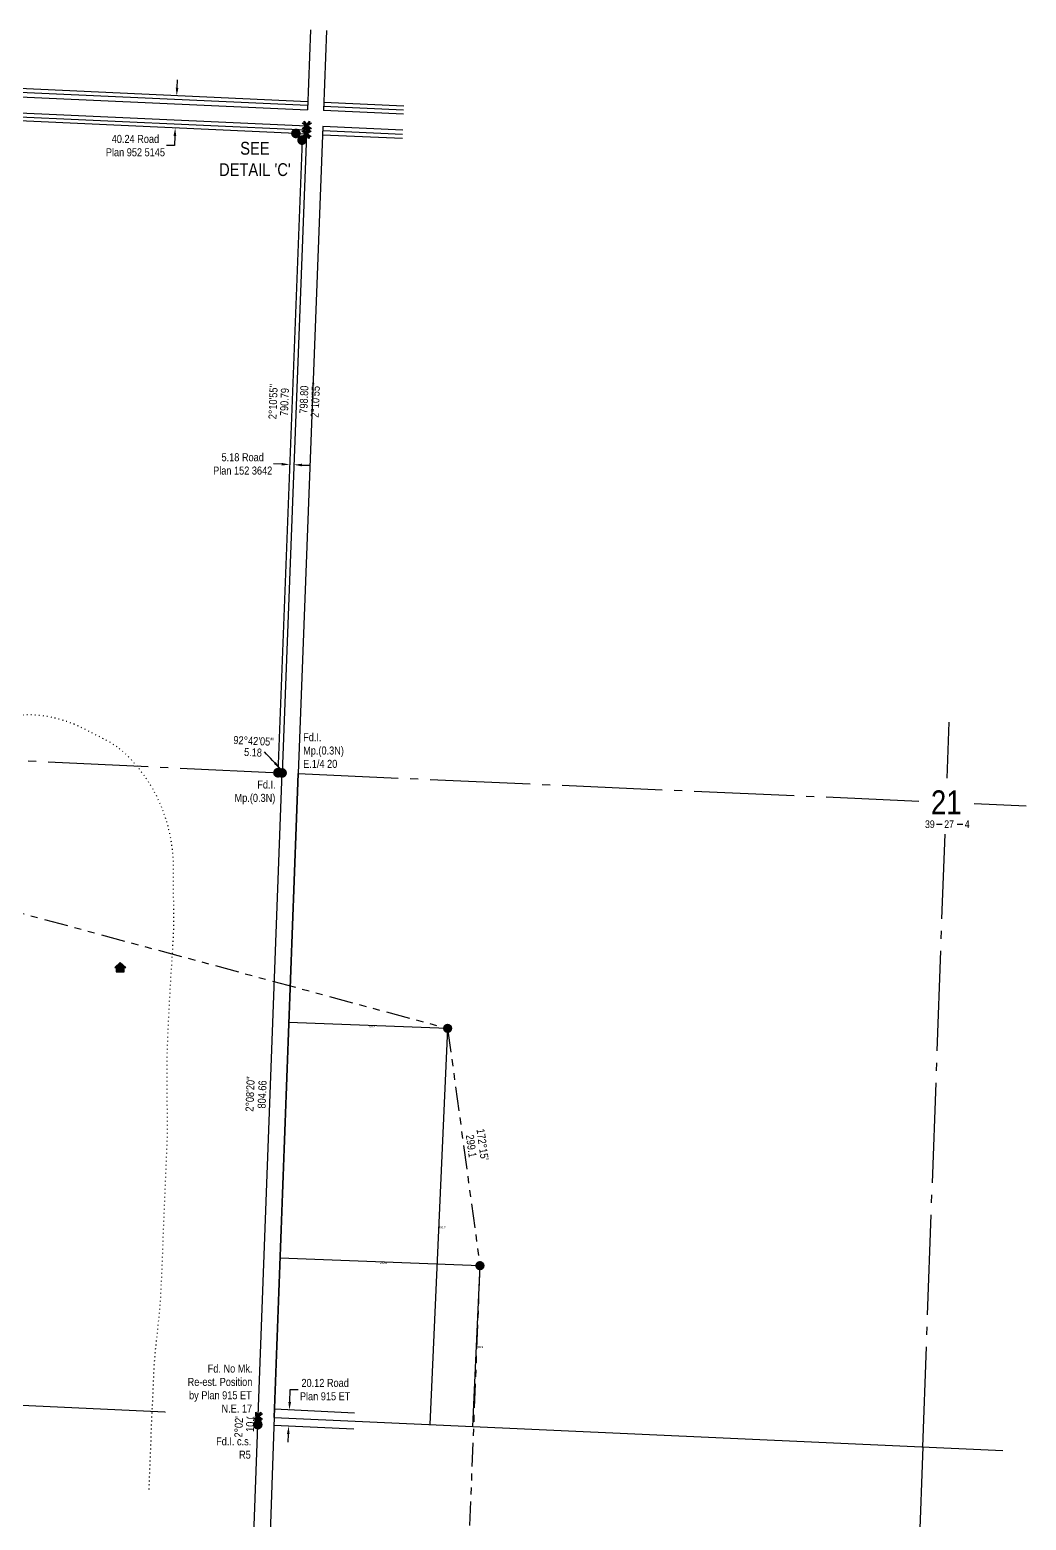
# Model space of a CAD drawing. Extents: x 300929 to 311962, y 5794822 to 5810027.
# Drawn here: x 306099 to 307343, y 5804874 to 5806735 of the extents above; entities that cross this region are included whole.
import ezdxf
from ezdxf.enums import TextEntityAlignment as Align

# ---------------------------------------------------------------- set-up
doc = ezdxf.new("R2010")
doc.units = 0
doc.header["$LTSCALE"] = 5
doc.header["$PDSIZE"] = 0.5
for name, pattern in [('foc-DOT', [1, 0.2, -0.8]), ('foc-DRILLPATH', [14.75, 6, -1.75, 1.75, -1.75, 1.75, -1.75]), ('foc-QUARTERLINE', [33, 25, -3, 2, -3])]:
    doc.linetypes.add(name, pattern=pattern)
doc.layers.get('Defpoints').update_dxf_attribs({"color": 9})
for name, color, linetype in [('10', 1, 'Continuous'), ('9', 3, 'Continuous'), ('AS-DRILL', 8, 'foc-DOT'), ('AS-RESIDENCE', 14, 'Continuous'), ('L-BD', 7, 'Continuous'), ('L-DETAIL-T', 3, 'Continuous'), ('L-MON', 1, 'Continuous'), ('L-QSEC', 8, 'foc-QUARTERLINE'), ('L-SEC', 7, 'Continuous'), ('L-SECLBL', 7, 'Continuous'), ('L-TITLEDB', 4, 'Continuous'), ('L-TITLEDB-T', 4, 'Continuous'), ('P-PDRILLPATH', 12, 'foc-DRILLPATH')]:
    doc.layers.add(name, color=color, linetype=linetype)
for name, color, linetype, plot in [('L-SEC-HB', 6, 'Continuous', False), ('P-Drill-Offset', 7, 'Continuous', False), ('Z-DRILL-POINT', 7, 'Continuous', False)]:
    doc.layers.add(name, color=color, linetype=linetype, plot=plot)
doc.styles.add('80CG', font='ARIALN.TTF', dxfattribs={"height": 10})
doc.styles.add('80L', font='ARIALN.TTF', dxfattribs={"height": 10})
doc.styles.add('SIMPLEX', font='ARIALN.TTF')
doc.dimstyles.new('Compass 5 000', dxfattribs={"dimscale": 5, "dimtxt": 9, "dimasz": 2, "dimexe": 0.2, "dimexo": 0.0625, "dimgap": 0.5, "dimtad": 0, "dimtih": 1, "dimtoh": 1, "dimzin": 0, "dimdsep": 46, "dimtxsty": '80CG', "dimcen": 0.1, "dimse1": 1, "dimse2": 1, "dimclrd": 256, "dimclrt": 256, "dimaunit": 1, "dimadec": 4, "dimazin": 0, "dimtfac": 0.06, "dimtofl": 0, "dimtmove": 0, "dimatfit": 1, "dimfxl": 0.2, "dimtolj": 1, "dimtzin": 0, "dimlwd": -1, "dimarcsym": 0})

# ---------------------------------------------------------------- blocks, each defined once
blk = doc.blocks.new('res_occ')
for points in [[(0.1, 0.89), (-1.26, -0.37), (1.46, -0.37)], [(-0.9, -1.43), (1.1, -1.43), (1.1, -0.37), (-0.9, -0.37)]]:
    blk.add_hatch(color=14).paths.add_polyline_path(points)
at = {"color": 14}
for points in [[(0.1, 0.89), (-1.26, -0.37), (1.46, -0.37)], [(-0.9, -1.43), (1.1, -1.43), (1.1, -0.37), (-0.9, -0.37)]]:
    blk.add_lwpolyline(points, close=True, dxfattribs=at)
blk = doc.blocks.new('fdia')
at = {"color": 255, "const_width": 1}
blk.add_lwpolyline([(-0.5, 0, 1), (0.5, 0, 1)], format="xyb", close=True, dxfattribs=at)
blk = doc.blocks.new('Fdiaa')
blk.add_blockref('fdia', (0, 0))
blk = doc.blocks.new('fdib')
at = {"color": 1, "const_width": 1.6}
blk.add_lwpolyline([(-0.4, 0, 1), (0.4, 0, 1)], format="xyb", close=True, dxfattribs=at)
at = {"color": 1}
blk.add_circle((0, 0), 0.8, dxfattribs=at)
blk = doc.blocks.new('Fdibb')
blk.add_blockref('fdib', (0, 0))
blk = doc.blocks.new('fdicc')
for name in ['Fdibb', 'Fdiaa']:
    blk.add_blockref(name, (0, 0))
blk = doc.blocks.new('FDI')
blk.add_blockref('fdicc', (0, 0))
blk = doc.blocks.new('TEMP')
h = blk.add_hatch(color=255)
h.dxf.hatch_style = 1
h.paths.add_polyline_path([(0, 0.25), (-0.67, 1.15), (-0.67, 0.67), (-1.15, 0.67), (-0.25, 0), (-1.15, -0.67), (-0.67, -0.67), (-0.67, -1.15), (0, -0.25), (0.67, -1.15), (0.67, -0.67), (1.15, -0.67), (0.25, 0), (1.15, 0.67), (0.67, 0.67), (0.67, 1.15)])
h.paths.add_polyline_path([(0.57, 0.85), (0.57, 0.57), (0.85, 0.57), (0.08, 0), (0.85, -0.57), (0.57, -0.57), (0.57, -0.85), (0, -0.08), (-0.57, -0.85), (-0.57, -0.57), (-0.85, -0.57), (-0.08, 0), (-0.85, 0.57), (-0.57, 0.57), (-0.57, 0.85), (0, 0.08)], flags=16)
h = blk.add_hatch(color=1)
h.dxf.hatch_style = 1
h.paths.add_polyline_path([(0, 0.08), (-0.57, 0.85), (-0.57, 0.57), (-0.85, 0.57), (-0.08, 0), (-0.85, -0.57), (-0.57, -0.57), (-0.57, -0.85), (0, -0.08), (0.57, -0.85), (0.57, -0.57), (0.85, -0.57), (0.08, 0), (0.85, 0.57), (0.57, 0.57), (0.57, 0.85)])
at = {"color": 1}
for p, q in [((-0.08, 0), (0.08, 0)), ((0, 0.08), (0, -0.08))]:
    blk.add_line(p, q, dxfattribs=at)
at = {"color": 255, "flags": 128}
blk.add_lwpolyline([(-0.25, 0), (-1.15, 0.67), (-0.67, 0.67), (-0.67, 1.15), (0, 0.25), (0.67, 1.15), (0.67, 0.67), (1.15, 0.67), (0.25, 0), (1.15, -0.67), (0.67, -0.67), (0.67, -1.15), (0, -0.25), (-0.67, -1.15), (-0.67, -0.67), (-1.15, -0.67)], close=True, dxfattribs=at)
at = {"color": 1, "flags": 128}
blk.add_lwpolyline([(-0.08, 0), (-0.85, 0.57), (-0.57, 0.57), (-0.57, 0.85), (0, 0.08), (0.57, 0.85), (0.57, 0.57), (0.85, 0.57), (0.08, 0), (0.85, -0.57), (0.57, -0.57), (0.57, -0.85), (0, -0.08), (-0.57, -0.85), (-0.57, -0.57), (-0.85, -0.57)], close=True, dxfattribs=at)
blk = doc.blocks.new('*D58')
at = {"layer": 'Defpoints', "color": 0, "transparency": 16777216}
for p in [(306422.9, 5805011.2), (306459.9, 5805009.4), (306459, 5804989.3)]:
    blk.add_point(p, dxfattribs=at)
at = {"layer": 'L-TITLEDB-T', "transparency": 16777216}
for p, q in [((306423.4, 5805021.1), (306424.1, 5805036.6)), ((306424.1, 5805036.6), (306434.1, 5805036.6)), ((306421.5, 5804981.1), (306421.1, 5804971.1))]:
    blk.add_line(p, q, dxfattribs=at)
for points in [[(306421.7, 5805021.2), (306425.1, 5805021.1), (306422.9, 5805011.2)], [(306419.9, 5804981.2), (306423.2, 5804981), (306422, 5804991.1)]]:
    blk.add_solid(points, dxfattribs=at)
at = {"layer": 'L-TITLEDB-T', "transparency": 16777216, "insert": (306467.6, 5805036.6), "char_height": 10, "attachment_point": 5, "style": '80CG'}
blk.add_mtext('\\A1;20.12 Road\\PPlan 915 ET', dxfattribs=at)
blk = doc.blocks.new('*D59')
at = {"layer": 'Defpoints', "color": 0, "transparency": 16777216}
for p in [(306423.3, 5806192.2), (306423.5, 5806197.5), (306428.7, 5806197.3)]:
    blk.add_point(p, dxfattribs=at)
at = {"layer": 'L-TITLEDB-T', "transparency": 16777216}
for p, q in [((306413.3, 5806192.5), (306403.3, 5806192.9)), ((306438.5, 5806191.6), (306448.5, 5806191.2))]:
    blk.add_line(p, q, dxfattribs=at)
for points in [[(306413.4, 5806194.2), (306413.3, 5806190.9), (306423.3, 5806192.2)], [(306438.6, 5806193.2), (306438.4, 5806189.9), (306428.5, 5806192)]]:
    blk.add_solid(points, dxfattribs=at)
at = {"layer": 'L-TITLEDB-T', "transparency": 16777216, "insert": (306364.6, 5806192.9), "char_height": 10, "attachment_point": 5, "style": '80CG'}
blk.add_mtext('\\A1;5.18 Road\\PPlan 152 3642', dxfattribs=at)
blk = doc.blocks.new('*D61')
at = {"layer": 'Defpoints', "color": 0, "transparency": 16777216}
for p in [(306283.7, 5806652.7), (306280.3, 5806612.6), (306281.9, 5806612.5)]:
    blk.add_point(p, dxfattribs=at)
at = {"layer": 'L-TITLEDB-T', "transparency": 16777216}
for p, q in [((306282.6, 5806662.8), (306283.1, 5806672.7)), ((306279.9, 5806602.6), (306279.3, 5806590.5)), ((306279.3, 5806590.5), (306269.3, 5806590.5))]:
    blk.add_line(p, q, dxfattribs=at)
for points in [[(306281, 5806662.8), (306284.3, 5806662.7), (306282.2, 5806652.8)], [(306278.2, 5806602.7), (306281.6, 5806602.5), (306280.3, 5806612.6)]]:
    blk.add_solid(points, dxfattribs=at)
at = {"layer": 'L-TITLEDB-T', "transparency": 16777216, "insert": (306230.6, 5806590.5), "char_height": 10, "attachment_point": 5, "style": '80CG'}
blk.add_mtext('\\A1;40.24 Road\\PPlan 952 5145', dxfattribs=at)
blk = doc.blocks.new('L-SECLBL')
at = {"layer": '9', "color": 7}
for p, q in [((-5.1, -27.8), (-12.3, -27.8)), ((20.7, -27.8), (13.5, -27.8))]:
    blk.add_line(p, q, dxfattribs=at)
at = {"layer": '10', "color": 2, "style": 'SIMPLEX'}
blk.add_attdef('SEC', text='', height=30, dxfattribs=at).set_placement((0, 0), align=Align.MIDDLE)
at = {"layer": '10', "color": 5, "style": '80L'}
blk.add_attdef('TWP', text='', height=9.5, dxfattribs=at).set_placement((-14.4, -27.4), align=Align.MIDDLE_RIGHT)
blk.add_attdef('RGE', text='', height=9.5, dxfattribs=at).set_placement((3.6, -27.4), align=Align.MIDDLE_CENTER)
blk.add_attdef('MER', text='', height=9.5, dxfattribs=at).set_placement((23.2, -27.4), align=Align.MIDDLE_LEFT)
blk = doc.blocks.new('plbh')
at = {"layer": 'L-MON'}
h = blk.add_hatch(color=255, dxfattribs=at)
h.dxf.hatch_style = 1
edge = h.paths.add_edge_path()
edge.add_arc((0, 0), 1.16, 0, 360)
h = blk.add_hatch(color=256, dxfattribs=at)
h.dxf.hatch_style = 1
h.paths.add_polyline_path([(-0.96, 0, 1), (0.96, 0, 1)])
h.paths.add_polyline_path([(0.91, 0, -1), (-0.91, 0, -1)], flags=16)
h.paths.add_polyline_path([(0.45, 0, -1), (-0.45, 0, -1)], flags=0)
h = blk.add_hatch(color=256, dxfattribs=at)
h.dxf.hatch_style = 1
h.paths.add_polyline_path([(-0.45, 0, 1), (0.45, 0, 1)])
h.paths.add_polyline_path([(0.4, 0, -1), (-0.4, 0, -1)], flags=16)
at = {"layer": 'L-MON', "color": 240}
for radius in [0.96, 0.91, 0.45, 0.4]:
    blk.add_circle((0, 0), radius, dxfattribs=at)

msp = doc.modelspace()

# ---------------------------------------------------------------- linework, layer by layer
for p, q in [((304842.17, 5806708.12), (306445.53, 5806635.358)), ((304841.258, 5806688.025), (306444.618, 5806615.264)), ((306403.894, 5805002), (307314.06, 5804960.791))]:
    msp.add_line(p, q)
at = {"layer": 'AS-DRILL', "flags": 128}
msp.add_lwpolyline([(305504.912, 5805719.652), (305504.95, 5805719.59), (305504.996, 5805719.499), (305505.012, 5805719.408), (305505.038, 5805719.297), (305504.888, 5805719.033), (305504.681, 5805718.61), (305504.798, 5805718.295), (305504.883, 5805718.422), (305504.649, 5805718.812), (305504.302, 5805719.156), (305504.044, 5805719.466), (305503.83, 5805719.885), (305503.528, 5805720.597), (305503.452, 5805721.461), (305503.822, 5805722.207), (305504.336, 5805722.807), (305504.483, 5805722.982), (305504.695, 5805723.273), (305504.835, 5805723.518), (305504.989, 5805723.882), (305505.034, 5805724.261), (305505.028, 5805724.371), (305504.931, 5805725.206), (305504.79, 5805726.442), (305504.777, 5805726.623), (305504.817, 5805728.643), (305505.2, 5805730.99), (305505.723, 5805733.341), (305506.407, 5805735.715), (305507.395, 5805738.168), (305508.742, 5805740.587), (305510.766, 5805742.939), (305513.576, 5805745.17), (305516.965, 5805747.087), (305520.817, 5805748.847), (305525.159, 5805750.567), (305530.026, 5805752.176), (305535.605, 5805753.807), (305541.744, 5805755.436), (305548.49, 5805757.24), (305555.841, 5805759.402), (305563.494, 5805761.842), (305571.653, 5805764.712), (305580.403, 5805768.069), (305589.914, 5805771.456), (305598.252, 5805773.768), (305600.636, 5805774.325), (305611.783, 5805776.816), (305622.525, 5805779.204), (305633.19, 5805781.385), (305643.833, 5805783.526), (305653.999, 5805785.766), (305664.373, 5805787.948), (305675.32, 5805789.938), (305686.612, 5805792.033), (305698.194, 5805794.648), (305709.788, 5805797.552), (305721.178, 5805800.125), (305732.049, 5805802.197), (305742.937, 5805804.219), (305754.008, 5805806.303), (305764.96, 5805808.412), (305775.854, 5805810.574), (305786.658, 5805812.749), (305797.498, 5805815.072), (305808.196, 5805817.592), (305818.776, 5805820.156), (305829.372, 5805822.63), (305839.652, 5805825.236), (305849.733, 5805828.08), (305859.525, 5805830.735), (305869.416, 5805833.107), (305880.019, 5805835.49), (305891.071, 5805838.105), (305901.505, 5805840.795), (305911.916, 5805843.406), (305922.6, 5805845.826), (305933.442, 5805848.2), (305944.363, 5805850.791), (305955.477, 5805853.454), (305966.272, 5805855.91), (305977.298, 5805858.626), (305988.464, 5805861.598), (305999.527, 5805864.483), (306010.89, 5805867.127), (306022.272, 5805869.479), (306033.573, 5805871.814), (306042.491, 5805873.604), (306044.88, 5805874.04), (306055.935, 5805875.724), (306066.939, 5805877.141), (306077.864, 5805878.561), (306088.945, 5805879.634), (306099.896, 5805879.952), (306110.767, 5805879.242), (306121.748, 5805877.537), (306132.731, 5805875.131), (306143.428, 5805872.057), (306153.822, 5805868.153), (306163.366, 5805863.763), (306172.253, 5805859.198), (306181.227, 5805854.56), (306190.467, 5805849.832), (306199.617, 5805844.836), (306208.805, 5805838.769), (306217.515, 5805831.509), (306225.467, 5805823.559), (306232.8, 5805815.143), (306239.608, 5805806.337), (306245.801, 5805797.436), (306251.643, 5805787.998), (306256.821, 5805778.226), (306261.467, 5805768.134), (306265.506, 5805757.917), (306269.045, 5805747.429), (306272.085, 5805736.49), (306274.492, 5805724.976), (306276.225, 5805713.349), (306277.365, 5805701.685), (306277.888, 5805690.095), (306277.899, 5805684.31), (306277.791, 5805678.53), (306277.707, 5805674.88), (306277.662, 5805672.74), (306277.594, 5805666.698), (306277.653, 5805660.341), (306277.803, 5805653.52), (306278.005, 5805646.476), (306278.17, 5805639.254), (306278.298, 5805631.853), (306278.329, 5805624.276), (306278.214, 5805616.555), (306277.942, 5805608.669), (306277.571, 5805600.788), (306277.149, 5805592.898), (306276.69, 5805584.83), (306276.197, 5805576.673), (306275.671, 5805568.408), (306275.1, 5805560.034), (306274.551, 5805551.469), (306274.041, 5805542.882), (306273.562, 5805534.294), (306273.11, 5805525.645), (306272.641, 5805516.827), (306272.187, 5805507.868), (306271.728, 5805498.789), (306271.267, 5805489.64), (306270.837, 5805480.55), (306270.467, 5805471.167), (306270.166, 5805461.792), (306270.084, 5805458.703), (306269.974, 5805452.622), (306269.878, 5805443.109), (306269.816, 5805433.674), (306269.779, 5805424.128), (306269.78, 5805414.55), (306269.96, 5805394.267), (306270.332, 5805375.068), (306270.282, 5805356.075), (306269.579, 5805336.788), (306268.763, 5805317.905), (306267.907, 5805298.524), (306267.065, 5805279.242), (306266.297, 5805260.057), (306265.585, 5805240.77), (306264.823, 5805221.485), (306264.094, 5805202.299), (306263.291, 5805183.226), (306262.44, 5805164.245), (306261.372, 5805145.072), (306259.666, 5805125.955), (306257.615, 5805106.961), (306255.523, 5805087.979), (306253.893, 5805068.748), (306252.977, 5805049.879), (306252.193, 5805030.795), (306251.118, 5805008.42), (306250.3, 5804989.238), (306248.871, 5804951.064), (306248.145, 5804932.178), (306247.395, 5804912.693), (306247.257, 5804909.325)], dxfattribs=at)
at = {"layer": 'L-MON', "color": 6}
msp.add_line((306383.8, 5805002.91), (306383.445, 5804992.857), dxfattribs=at)
at = {"layer": 'L-QSEC'}
for p, q in [((307244.549, 5805800.362), (307247.094, 5805870.307)), ((306433.93, 5805806.071), (307209.072, 5805771.897)), ((307278.283, 5805768.845), (307343.354, 5805765.977)), ((307214.166, 5804965.314), (307242.004, 5805730.414)), ((307214.166, 5804965.314), (307186.478, 5804221.507))]:
    msp.add_line(p, q, dxfattribs=at)
at = {"layer": 'L-QSEC', "flags": 128}
msp.add_lwpolyline([(304802.987, 5805882.973), (306413.83, 5805806.957)], dxfattribs=at)
at = {"layer": 'L-SEC'}
for p, q in [((306449.205, 5806735.208), (306445.397, 5806635.285)), ((306469.304, 5806734.295), (306465.496, 5806634.372)), ((306565.389, 5806629.837), (306465.496, 5806634.372)), ((306444.631, 5806615.18), (306413.83, 5805806.957)), ((306464.729, 5806614.268), (306433.934, 5805806.191)), ((306564.63, 5806609.732), (306464.729, 5806614.268)), ((306403.901, 5805002.179), (306348.174, 5803426.295)), ((306355.939, 5804215.083), (306383.799, 5805002.91))]:
    msp.add_line(p, q, dxfattribs=at)
at = {"layer": 'L-SEC', "flags": 128}
msp.add_lwpolyline([(306383.8, 5805002.91), (305577.368, 5805040.405)], dxfattribs=at)
at = {"layer": 'L-SEC-HB', "flags": 128}
msp.add_lwpolyline([(306403.894, 5805002), (307314.06, 5804960.791)], dxfattribs=at)
at = {"layer": 'L-SECLBL'}
msp.add_line((306383.443, 5804992.857), (306413.917, 5805807.326), dxfattribs=at)
msp.add_lwpolyline([(306433.931, 5805806.199), (306433.931, 5805806.199), (306403.901, 5805002.179)], dxfattribs=at)
at = {"layer": 'L-TITLEDB'}
for p, q in [((306445.632, 5806640.459), (305644.078, 5806676.852)), ((306445.853, 5806645.334), (305644.299, 5806681.727)), ((306431.06, 5806605.763), (305642.474, 5806641.531)), ((306444.434, 5806610.004), (305642.696, 5806646.405)), ((306565.623, 5806635.011), (306465.731, 5806639.547)), ((306565.845, 5806639.886), (306465.952, 5806644.421)), ((306438.75, 5806597.363), (306431.083, 5806605.716)), ((306431.083, 5806605.716), (306444.248, 5806605.118)), ((306464.346, 5806604.205), (306564.25, 5806599.667)), ((306564.435, 5806604.556), (306464.532, 5806609.092))]:
    msp.add_line(p, q, dxfattribs=at)
at = {"layer": 'L-TITLEDB', "flags": 128}
for points in [[(306438.75, 5806597.363), (306408.653, 5805807.201), (306413.83, 5805806.957)], [(306504.254, 5805007.38), (306404.365, 5805012.024)], [(306503.32, 5804987.283), (306403.431, 5804991.927)]]:
    msp.add_lwpolyline(points, dxfattribs=at)
at = {"layer": 'P-Drill-Offset'}
for p, q in [((306620.61, 5805487.84), (306422.317, 5805495.246)), ((306620.61, 5805487.84), (306598.214, 5804993.202)), ((306660.91, 5805191.46), (306411.319, 5805200.782)), ((306660.91, 5805191.46), (306651.824, 5804990.775))]:
    msp.add_line(p, q, dxfattribs=at)
at = {"layer": 'P-PDRILLPATH'}
msp.add_lwpolyline([(305547.347, 5805778.01), (306620.61, 5805487.84), (306660.91, 5805191.46), (306521.361, 5801682.515)], dxfattribs=at)

# ---------------------------------------------------------------- block references
at = {"layer": 'AS-RESIDENCE', "xscale": 5.000000000000029, "yscale": 5.000000000000029, "zscale": 5.000000000000029}
msp.add_blockref('res_occ', (306211.14, 5805565.6), dxfattribs=at)
at = {"layer": 'L-MON'}
for name, p, xscale, yscale, zscale in [('FDI', (306431.06, 5806605.763), 5.000000000000029, 5.000000000000029, 5.000000000000029), ('FDI', (306438.75, 5806597.363), 5.000000000000029, 5.000000000000029, 5.000000000000029), ('FDI', (306408.653, 5805807.201), 5.000000000000029, 5.000000000000029, 5.000000000000029), ('FDI', (306413.83, 5805806.957), 5.000000000000029, 5.000000000000029, 5.000000000000029), ('plbh', (306620.61, 5805487.84), 5.000000000000017, 5.000000000000017, 5.000000000000017), ('plbh', (306660.91, 5805191.46), 5.000000000000017, 5.000000000000017, 5.000000000000017), ('FDI', (306383.443, 5804992.857), 5.000000000000029, 5.000000000000029, 5.000000000000029)]:
    msp.add_blockref(name, p, dxfattribs=dict(at, xscale=xscale, yscale=yscale, zscale=zscale))
at = {"layer": 'L-MON', "color": 6, "xscale": 4.999646050000028, "yscale": 4.999646050000028, "zscale": 4.999646050000028}
for p in [(306444.631, 5806615.18), (306444.248, 5806605.118), (306383.8, 5805002.91)]:
    msp.add_blockref('TEMP', p, dxfattribs=at)
at = {"layer": 'L-SECLBL', "color": 6, "xscale": 0.99992921, "yscale": 0.99992921, "zscale": 0.99992921}
msp.add_blockref('L-SECLBL', (307243.458, 5805770.381), dxfattribs=at).add_auto_attribs({'SEC': '21', 'TWP': '39', 'RGE': '27', 'MER': '4'})

# ---------------------------------------------------------------- texts
at = {"layer": 'L-BD', "style": '80L'}
for s, rotation, p in [("2°10'55''", 87.8187, (306402.545, 5806270.754)), ('790.79', 87.8187, (306416.784, 5806270.211)), ('798.80', 87.8175, (306441.106, 5806273.244)), ("2°10'55''", 87.8175, (306455.345, 5806272.701)), ("92°42'05''", 357.3016, (306378.171, 5805846.999)), ('5.18', 357.3016, (306377.5, 5805832.766)), ("2°08'20''", 87.8611, (306373.834, 5805405.866)), ('804.66', 87.8611, (306388.823, 5805405.307)), ("2°02'10''", 87.9645, (306359.888, 5804998.727)), ('10.06', 87.9645, (306374.128, 5804998.221))]:
    msp.add_text(s, height=9.9993, rotation=rotation, dxfattribs=at).set_placement(p, align=Align.MIDDLE)
for s, p in [('299.1', (306650.173, 5805340.93)), ("172°15'", (306664.292, 5805342.85))]:
    msp.add_text(s, height=9.9993, rotation=277.743253, dxfattribs=at).set_placement(p, align=Align.MIDDLE_CENTER)
at = {"layer": 'L-DETAIL-T', "insert": (306379.85, 5806573.788), "char_height": 15.99887, "width": 92.84647, "attachment_point": 5, "style": '80CG'}
msp.add_mtext("SEE DETAIL 'C'", dxfattribs=at)
at = {"layer": 'P-Drill-Offset', "char_height": 2.49982, "attachment_point": 1, "style": '80L'}
for s, insert in [('{\\C1;198.4}', (306521.464, 5805491.543)), ('{\\C1;495.2}', (306609.412, 5805240.521)), ('{\\C1;249.8}', (306536.114, 5805196.121)), ('{\\C1;200.9}', (306656.367, 5805091.117))]:
    msp.add_mtext(s, dxfattribs=dict(at, insert=insert))
at = {"layer": 'Z-DRILL-POINT', "style": '80L'}
for s, p in [('C2', (306620.61, 5805487.84)), ('C3', (306660.91, 5805191.46))]:
    msp.add_text(s, height=1.9999, dxfattribs=at).set_placement(p)

# ---------------------------------------------------------------- dimensions: what is measured, and where the dimension line sits
at = {"layer": 'L-TITLEDB-T'}
dim = msp.add_linear_dim(base=(306280.347, 5806612.599), p1=(306283.691, 5806652.696), p2=(306281.869, 5806612.53), angle=267.403016, text='40.24 Road\\PPlan 952 5145', dimstyle='Compass 5 000', dxfattribs=at)
dim.commit()
dim.dimension.update_dxf_attribs({"geometry": '*D61', "text_midpoint": (306230.578, 5806590.47), "dimtype": 161})
at = {"layer": 'L-TITLEDB-T', "color": 6}
dim = msp.add_aligned_dim(p1=(306428.707, 5806197.334), p2=(306423.521, 5806197.531), distance=5.375, text='5.18 Road\\PPlan 152 3642', dimstyle='Compass 5 000', dxfattribs=at)
dim.commit()
dim.dimension.update_dxf_attribs({"geometry": '*D59', "text_midpoint": (306364.63, 5806192.921)})
dim = msp.add_linear_dim(base=(306422.93, 5805011.161), p1=(306458.969, 5804989.345), p2=(306459.903, 5805009.442), angle=87.337955, text='20.12 Road\\PPlan 915 ET', dimstyle='Compass 5 000', dxfattribs=at)
dim.commit()
dim.dimension.update_dxf_attribs({"geometry": '*D58', "text_midpoint": (306467.588, 5805036.61), "dimtype": 161})

# ---------------------------------------------------------------- leaders
at = {"layer": 'L-BD', "path_type": 1}
msp.add_leader([(306411.673, 5805812.039), (306391.824, 5805833.172)], dimstyle='Compass 5 000', override={"dimgap": 0.5, "dimtad": 0}, dxfattribs=at)

# ---------------------------------------------------------------- next in the draw order: texts
at = {"layer": 'L-MON', "attachment_point": 1, "style": '80L', "bg_fill": 3, "box_fill_scale": 1.1, "bg_fill_color": 256, "bg_fill_transparency": 0}
for s, width, insert, char_height in [('Fd.I.\\PMp.(0.3N)\\PE.1/4 20', 50.3251, (306440.125, 5805856.617), 9.9993), ('\\pi29.344;Fd.I.\\P\\pi0.95616;Mp.(0.3N)', 50.3251, (306353.51, 5805797.499), 9.99929), ('\\pi1.0648;Fd.I. c.s.\\P\\pi29.78;R5', 43.06044, (306330.314, 5804977.066), 9.99929)]:
    msp.add_mtext_dynamic_manual_height_columns(s, width=width, gutter_width=50, heights=[0], dxfattribs=dict(at, insert=insert, char_height=char_height))
at = {"layer": 'L-MON', "insert": (306273.512, 5805067.952), "char_height": 9.99929, "attachment_point": 1, "style": '80L', "bg_fill": 2}
msp.add_mtext_dynamic_manual_height_columns('\\pi47.377;Fd. No Mk.\\P\\pi22.277;Re-est. Position\\P\\pi24.064;by Plan 915 ET\\P\\pi64.648;N.E. 17', width=101.45277, gutter_width=50, heights=[0], dxfattribs=at)

# ---------------------------------------------------------------- next in the draw order: linework, layer by layer
at = {"layer": 'L-SEC-HB', "flags": 128}
msp.add_lwpolyline([(306403.894, 5805002), (306433.931, 5805806.199)], dxfattribs=at)

doc.saveas('drawing.dxf')
